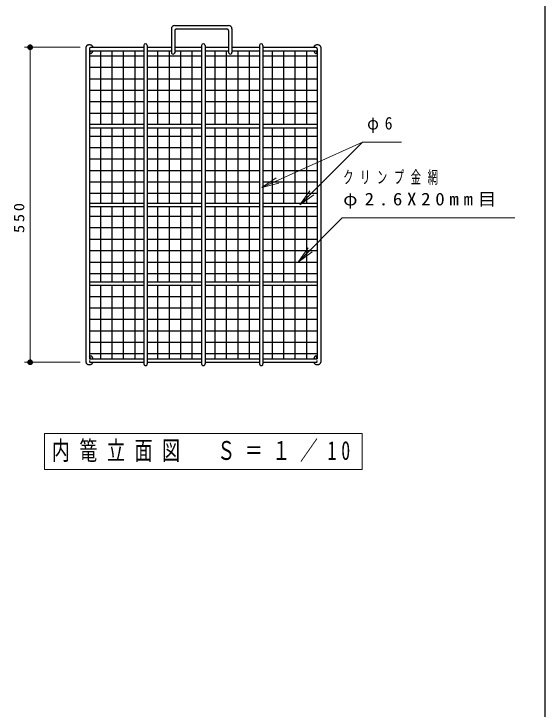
# Model space of a CAD drawing. Units: millimetres on the paper, scale 1:10. Extents: x -365 to 12, y -47 to 257.
# Drawn here: x -92.9 to 0, y 54.8 to 176.2 of the extents above; entities that cross this region are included whole.
import ezdxf

# ---------------------------------------------------------------- set-up
doc = ezdxf.new("R2010")
doc.units = ezdxf.units.MM
doc.layers.add('LY_1', color=7, linetype='Continuous', lineweight=13)
doc.layers.add('LY_2', color=7, linetype='Continuous', lineweight=13)
doc.styles.add('ＭＳ ゴシック', font='')
doc.styles.get('ＭＳ ゴシック').set_extended_font_data('MS Gothic')

# ---------------------------------------------------------------- blocks, each defined once
blk = doc.blocks.new('filled_dot')
at = {"color": 0, "linetype": 'Continuous', "lineweight": -2, "const_width": 1.25}
blk.add_lwpolyline([(-0.625, 0, 1), (0.625, 0, 1)], format="xyb", close=True, dxfattribs=at)

msp = doc.modelspace()

# ---------------------------------------------------------------- linework, layer by layer
at = {"layer": 'LY_1', "color": 3, "lineweight": 25}
for p, q in [((-64.738, 174.171), (-55.338, 174.171)), ((-65.338, 173.571), (-65.338, 169.471)), ((-64.738, 173.271), (-64.738, 169.317)), ((-64.438, 173.571), (-55.638, 173.571)), ((-55.338, 173.271), (-55.338, 169.471)), ((-54.738, 173.571), (-54.738, 169.471)), ((-80.26, 170.371), (-80.26, 115.371)), ((-79.66, 170.071), (-79.66, 115.971)), ((-79.36, 170.371), (-70.149, 170.371)), ((-70.149, 170.671), (-70.149, 115.071)), ((-69.549, 170.671), (-69.549, 115.071)), ((-69.549, 170.371), (-65.338, 170.371)), ((-64.738, 170.371), (-60.038, 170.371)), ((-60.038, 170.671), (-60.038, 115.071)), ((-59.438, 170.671), (-59.438, 115.071)), ((-59.438, 170.371), (-55.338, 170.371)), ((-54.738, 170.371), (-49.927, 170.371)), ((-49.927, 170.671), (-49.927, 115.071)), ((-49.327, 170.671), (-49.327, 115.071)), ((-49.327, 170.371), (-40.117, 170.371)), ((-39.817, 170.071), (-39.817, 115.971)), ((-39.217, 170.371), (-39.217, 115.371)), ((-79.66, 169.771), (-70.149, 169.771)), ((-79.66, 169.471), (-79.413, 169.225)), ((-79.66, 168.871), (-70.149, 168.871)), ((-77.738, 169.771), (-77.738, 156.921)), ((-75.738, 169.771), (-75.738, 156.921)), ((-73.738, 169.771), (-73.738, 156.921)), ((-71.738, 169.771), (-71.738, 156.921)), ((-69.549, 169.771), (-65.338, 169.771)), ((-69.549, 168.871), (-60.038, 168.871)), ((-67.738, 169.771), (-67.738, 156.921)), ((-65.738, 169.771), (-65.738, 156.921)), ((-64.738, 169.771), (-60.038, 169.771)), ((-63.738, 169.771), (-63.738, 156.921)), ((-61.738, 169.771), (-61.738, 156.921)), ((-59.438, 169.771), (-55.338, 169.771)), ((-59.438, 168.871), (-49.927, 168.871)), ((-57.738, 169.771), (-57.738, 156.921)), ((-55.738, 169.771), (-55.738, 156.921)), ((-54.738, 169.771), (-49.927, 169.771)), ((-53.738, 169.771), (-53.738, 156.921)), ((-51.738, 169.771), (-51.738, 156.921)), ((-49.327, 169.771), (-39.817, 169.771)), ((-49.327, 168.871), (-39.817, 168.871)), ((-47.738, 169.771), (-47.738, 156.921)), ((-45.738, 169.771), (-45.738, 156.921)), ((-43.738, 169.771), (-43.738, 156.921)), ((-41.738, 169.771), (-41.738, 156.921)), ((-39.817, 169.472), (-40.064, 169.225)), ((-79.66, 166.871), (-70.149, 166.871)), ((-69.549, 166.871), (-60.038, 166.871)), ((-59.438, 166.871), (-49.927, 166.871)), ((-49.327, 166.871), (-39.817, 166.871)), ((-79.66, 164.871), (-70.149, 164.871)), ((-69.549, 164.871), (-60.038, 164.871)), ((-59.438, 164.871), (-49.927, 164.871)), ((-49.327, 164.871), (-39.817, 164.871)), ((-79.66, 162.871), (-70.149, 162.871)), ((-69.549, 162.871), (-60.038, 162.871)), ((-59.438, 162.871), (-49.927, 162.871)), ((-49.327, 162.871), (-39.817, 162.871)), ((-79.66, 160.871), (-70.149, 160.871)), ((-69.549, 160.871), (-60.038, 160.871)), ((-59.438, 160.871), (-49.927, 160.871)), ((-49.327, 160.871), (-39.817, 160.871)), ((-79.66, 158.871), (-70.149, 158.871)), ((-69.549, 158.871), (-60.038, 158.871)), ((-59.438, 158.871), (-49.927, 158.871)), ((-49.327, 158.871), (-39.817, 158.871)), ((-79.66, 156.921), (-70.149, 156.921)), ((-69.549, 156.921), (-60.038, 156.921)), ((-59.438, 156.921), (-49.927, 156.921)), ((-49.327, 156.921), (-39.817, 156.921)), ((-79.66, 156.321), (-70.149, 156.321)), ((-77.738, 156.321), (-77.738, 143.171)), ((-75.738, 156.321), (-75.738, 143.171)), ((-73.738, 156.321), (-73.738, 143.171)), ((-71.738, 156.321), (-71.738, 143.171)), ((-69.549, 156.321), (-60.038, 156.321)), ((-67.738, 156.321), (-67.738, 143.171)), ((-65.738, 156.321), (-65.738, 143.171)), ((-63.738, 156.321), (-63.738, 143.171)), ((-61.738, 156.321), (-61.738, 143.171)), ((-59.438, 156.321), (-49.927, 156.321)), ((-57.738, 156.321), (-57.738, 143.171)), ((-55.738, 156.321), (-55.738, 143.171)), ((-53.738, 156.321), (-53.738, 143.171)), ((-51.738, 156.321), (-51.738, 143.171)), ((-49.327, 156.321), (-39.817, 156.321)), ((-47.738, 156.321), (-47.738, 143.171)), ((-45.738, 156.321), (-45.738, 143.171)), ((-43.738, 156.321), (-43.738, 143.171)), ((-41.738, 156.321), (-41.738, 143.171)), ((-79.66, 154.871), (-70.149, 154.871)), ((-69.549, 154.871), (-60.038, 154.871)), ((-59.438, 154.871), (-49.927, 154.871)), ((-49.327, 154.871), (-39.817, 154.871)), ((-79.66, 152.871), (-70.149, 152.871)), ((-69.549, 152.871), (-60.038, 152.871)), ((-59.438, 152.871), (-49.927, 152.871)), ((-49.327, 152.871), (-39.817, 152.871)), ((-79.66, 150.871), (-70.149, 150.871)), ((-69.549, 150.871), (-60.038, 150.871)), ((-59.438, 150.871), (-49.927, 150.871)), ((-49.327, 150.871), (-39.817, 150.871)), ((-79.66, 148.871), (-70.149, 148.871)), ((-69.549, 148.871), (-60.038, 148.871)), ((-59.438, 148.871), (-49.927, 148.871)), ((-49.327, 148.871), (-39.817, 148.871)), ((-79.66, 146.871), (-70.149, 146.871)), ((-69.549, 146.871), (-60.038, 146.871)), ((-59.438, 146.871), (-49.927, 146.871)), ((-49.327, 146.871), (-39.817, 146.871)), ((-79.66, 144.871), (-70.149, 144.871)), ((-69.549, 144.871), (-60.038, 144.871)), ((-59.438, 144.871), (-49.927, 144.871)), ((-49.327, 144.871), (-39.817, 144.871)), ((-79.66, 143.171), (-70.149, 143.171)), ((-79.66, 142.571), (-70.149, 142.571)), ((-77.738, 142.571), (-77.738, 129.421)), ((-75.738, 142.571), (-75.738, 129.421)), ((-73.738, 142.571), (-73.738, 129.421)), ((-71.738, 142.571), (-71.738, 129.421)), ((-69.549, 143.171), (-60.038, 143.171)), ((-69.549, 142.571), (-60.038, 142.571)), ((-67.738, 142.571), (-67.738, 129.421)), ((-65.738, 142.571), (-65.738, 129.421)), ((-63.738, 142.571), (-63.738, 129.421)), ((-61.738, 142.571), (-61.738, 129.421)), ((-59.438, 143.171), (-49.927, 143.171)), ((-59.438, 142.571), (-49.927, 142.571)), ((-57.738, 142.571), (-57.738, 129.421)), ((-55.738, 142.571), (-55.738, 129.421)), ((-53.738, 142.571), (-53.738, 129.421)), ((-51.738, 142.571), (-51.738, 129.421)), ((-49.327, 143.171), (-39.817, 143.171)), ((-49.327, 142.571), (-39.817, 142.571)), ((-47.738, 142.571), (-47.738, 129.421)), ((-45.738, 142.571), (-45.738, 129.421)), ((-43.738, 142.571), (-43.738, 129.421)), ((-41.738, 142.571), (-41.738, 129.421)), ((-79.66, 140.871), (-70.149, 140.871)), ((-69.549, 140.871), (-60.038, 140.871)), ((-59.438, 140.871), (-49.927, 140.871)), ((-49.327, 140.871), (-39.817, 140.871)), ((-79.66, 138.871), (-70.149, 138.871)), ((-69.549, 138.871), (-60.038, 138.871)), ((-59.438, 138.871), (-49.927, 138.871)), ((-49.327, 138.871), (-39.817, 138.871)), ((-79.66, 136.871), (-70.149, 136.871)), ((-69.549, 136.871), (-60.038, 136.871)), ((-59.438, 136.871), (-49.927, 136.871)), ((-49.327, 136.871), (-39.817, 136.871)), ((-79.66, 134.871), (-70.149, 134.871)), ((-69.549, 134.871), (-60.038, 134.871)), ((-59.438, 134.871), (-49.927, 134.871)), ((-49.327, 134.871), (-39.817, 134.871)), ((-79.66, 132.871), (-70.149, 132.871)), ((-69.549, 132.871), (-60.038, 132.871)), ((-59.438, 132.871), (-49.927, 132.871)), ((-49.327, 132.871), (-39.817, 132.871)), ((-79.66, 130.871), (-70.149, 130.871)), ((-69.549, 130.871), (-60.038, 130.871)), ((-59.438, 130.871), (-49.927, 130.871)), ((-49.327, 130.871), (-39.817, 130.871)), ((-79.66, 129.421), (-70.149, 129.421)), ((-79.66, 128.821), (-70.149, 128.821)), ((-77.738, 128.821), (-77.738, 115.971)), ((-75.738, 128.821), (-75.738, 115.971)), ((-73.738, 128.821), (-73.738, 115.971)), ((-71.738, 128.821), (-71.738, 115.971)), ((-69.549, 129.421), (-60.038, 129.421)), ((-69.549, 128.821), (-60.038, 128.821)), ((-67.738, 128.821), (-67.738, 115.971)), ((-65.738, 128.821), (-65.738, 115.971)), ((-63.738, 128.821), (-63.738, 115.971)), ((-61.738, 128.821), (-61.738, 115.971)), ((-59.438, 129.421), (-49.927, 129.421)), ((-59.438, 128.821), (-49.927, 128.821)), ((-57.738, 128.821), (-57.738, 115.971)), ((-55.738, 128.821), (-55.738, 115.971)), ((-53.738, 128.821), (-53.738, 115.971)), ((-51.738, 128.821), (-51.738, 115.971)), ((-49.327, 129.421), (-39.817, 129.421)), ((-49.327, 128.821), (-39.817, 128.821)), ((-47.738, 128.821), (-47.738, 115.971)), ((-45.738, 128.821), (-45.738, 115.971)), ((-43.738, 128.821), (-43.738, 115.971)), ((-41.738, 128.821), (-41.738, 115.971)), ((-79.66, 126.871), (-70.149, 126.871)), ((-69.549, 126.871), (-60.038, 126.871)), ((-59.438, 126.871), (-49.927, 126.871)), ((-49.327, 126.871), (-39.817, 126.871)), ((-79.66, 124.871), (-70.149, 124.871)), ((-69.549, 124.871), (-60.038, 124.871)), ((-59.438, 124.871), (-49.927, 124.871)), ((-49.327, 124.871), (-39.817, 124.871)), ((-79.66, 122.871), (-70.149, 122.871)), ((-69.549, 122.871), (-60.038, 122.871)), ((-59.438, 122.871), (-49.927, 122.871)), ((-49.327, 122.871), (-39.817, 122.871)), ((-79.66, 120.871), (-70.149, 120.871)), ((-69.549, 120.871), (-60.038, 120.871)), ((-59.438, 120.871), (-49.927, 120.871)), ((-49.327, 120.871), (-39.817, 120.871)), ((-79.66, 118.871), (-70.149, 118.871)), ((-69.549, 118.871), (-60.038, 118.871)), ((-59.438, 118.871), (-49.927, 118.871)), ((-49.327, 118.871), (-39.817, 118.871)), ((-79.66, 116.871), (-70.149, 116.871)), ((-69.549, 116.871), (-60.038, 116.871)), ((-59.438, 116.871), (-49.927, 116.871)), ((-49.327, 116.871), (-39.817, 116.871)), ((-79.66, 116.272), (-79.413, 116.518)), ((-79.66, 115.971), (-70.149, 115.971)), ((-79.66, 115.371), (-70.149, 115.371)), ((-79.36, 115.371), (-70.149, 115.371)), ((-69.549, 115.971), (-60.038, 115.971)), ((-69.549, 115.371), (-60.038, 115.371)), ((-69.549, 115.371), (-60.038, 115.371)), ((-59.438, 115.971), (-49.927, 115.971)), ((-59.438, 115.371), (-49.927, 115.371)), ((-59.438, 115.371), (-49.927, 115.371)), ((-49.327, 115.971), (-39.817, 115.971)), ((-49.327, 115.371), (-40.117, 115.371)), ((-49.327, 115.371), (-39.817, 115.371)), ((-39.817, 116.271), (-40.064, 116.518))]:
    msp.add_line(p, q, dxfattribs=at)
at = {"layer": 'LY_1'}
for p, q in [((-81.26, 170.371), (-91.02, 170.371)), ((-90.02, 115.371), (-90.02, 170.371)), ((-49.514, 145.885), (-31.92, 153.81)), ((-49.514, 145.885), (-46.984, 147.573)), ((-49.514, 145.885), (-46.779, 147.117)), ((-46.573, 146.661), (-49.514, 145.885)), ((-42.895, 142.835), (-41.127, 145.31)), ((-42.895, 142.835), (-40.773, 144.956)), ((-40.42, 144.603), (-42.895, 142.835)), ((-43.173, 132.871), (-41.405, 135.346)), ((-43.173, 132.871), (-41.051, 134.993)), ((-40.698, 134.639), (-43.173, 132.871)), ((-81.26, 115.371), (-91.02, 115.371)), ((-31.988, 102.921), (-87.488, 102.921)), ((-87.488, 102.921), (-87.488, 96.621)), ((-31.988, 96.621), (-31.988, 102.921)), ((-87.488, 96.621), (-31.988, 96.621))]:
    msp.add_line(p, q, dxfattribs=at)
at = {"layer": 'LY_1', "color": 3, "lineweight": 25}
for points in [[(-79.06, 170.371), (-79.065, 170.427), (-79.08, 170.481), (-79.105, 170.534), (-79.14, 170.584), (-79.184, 170.63), (-79.235, 170.671), (-79.294, 170.708), (-79.36, 170.739), (-79.43, 170.763), (-79.504, 170.781), (-79.581, 170.792), (-79.66, 170.796), (-79.738, 170.792), (-79.815, 170.781), (-79.889, 170.763), (-79.96, 170.739), (-80.025, 170.708), (-80.084, 170.671), (-80.136, 170.63), (-80.179, 170.584), (-80.214, 170.534), (-80.239, 170.481), (-80.254, 170.427), (-80.26, 170.371)], [(-39.217, 170.371), (-39.223, 170.432), (-39.241, 170.491), (-39.271, 170.548), (-39.312, 170.601), (-39.363, 170.649), (-39.424, 170.692), (-39.492, 170.728), (-39.567, 170.757), (-39.648, 170.779), (-39.731, 170.791), (-39.817, 170.796), (-39.902, 170.791), (-39.986, 170.779), (-40.066, 170.757), (-40.141, 170.728), (-40.21, 170.692), (-40.27, 170.649), (-40.321, 170.601), (-40.362, 170.548), (-40.392, 170.491), (-40.411, 170.432), (-40.417, 170.371)], [(-79.66, 169.471), (-79.626, 169.475), (-79.594, 169.486), (-79.563, 169.504), (-79.535, 169.529), (-79.51, 169.559), (-79.488, 169.595), (-79.471, 169.635), (-79.458, 169.679), (-79.45, 169.725), (-79.447, 169.771)], [(-40.029, 169.771), (-40.027, 169.736), (-40.023, 169.701), (-40.016, 169.668), (-40.006, 169.635), (-39.993, 169.605), (-39.978, 169.577), (-39.961, 169.551), (-39.941, 169.529), (-39.92, 169.51), (-39.898, 169.494), (-39.874, 169.483), (-39.85, 169.475), (-39.833, 169.472), (-39.817, 169.471)], [(-80.26, 115.371), (-80.253, 115.311), (-80.235, 115.252), (-80.205, 115.195), (-80.164, 115.142), (-80.113, 115.094), (-80.052, 115.051), (-79.984, 115.015), (-79.909, 114.986), (-79.829, 114.964), (-79.745, 114.951), (-79.66, 114.947), (-79.574, 114.951), (-79.491, 114.964), (-79.41, 114.986), (-79.335, 115.015), (-79.267, 115.051), (-79.206, 115.094), (-79.155, 115.142), (-79.114, 115.195), (-79.084, 115.252), (-79.066, 115.311), (-79.06, 115.371)], [(-79.447, 115.971), (-79.449, 116.007), (-79.453, 116.041), (-79.461, 116.075), (-79.471, 116.108), (-79.483, 116.138), (-79.498, 116.166), (-79.516, 116.192), (-79.535, 116.214), (-79.556, 116.233), (-79.578, 116.249), (-79.602, 116.26), (-79.626, 116.268), (-79.643, 116.27), (-79.66, 116.271)], [(-40.417, 115.371), (-40.411, 115.311), (-40.392, 115.252), (-40.362, 115.195), (-40.321, 115.142), (-40.27, 115.094), (-40.21, 115.051), (-40.141, 115.015), (-40.066, 114.986), (-39.986, 114.964), (-39.902, 114.951), (-39.817, 114.947), (-39.731, 114.951), (-39.648, 114.964), (-39.567, 114.986), (-39.492, 115.015), (-39.424, 115.051), (-39.363, 115.094), (-39.312, 115.142), (-39.271, 115.195), (-39.241, 115.252), (-39.223, 115.311), (-39.217, 115.371)], [(-39.817, 116.271), (-39.85, 116.268), (-39.882, 116.257), (-39.913, 116.239), (-39.941, 116.214), (-39.967, 116.184), (-39.988, 116.148), (-40.006, 116.108), (-40.018, 116.064), (-40.026, 116.018), (-40.029, 115.971)]]:
    msp.add_lwpolyline(points, dxfattribs=at)
at = {"layer": 'LY_1'}
for points in [[(-42.895, 142.835), (-31.92, 153.81), (-25.103, 153.81)], [(-43.173, 132.871), (-35.484, 140.56), (-5.295, 140.56)]]:
    msp.add_lwpolyline(points, dxfattribs=at)
at = {"layer": 'LY_1', "color": 3, "lineweight": 25}
for centre, radius, start, end in [((-64.738, 173.571), 0.6, 89.99998, 179.99996), ((-55.338, 173.571), 0.6, 0, 89.99998), ((-64.438, 173.271), 0.3, 89.99998, 179.99996), ((-55.638, 173.271), 0.3, 0, 89.99998), ((-79.36, 170.071), 0.3, 89.99993, 179.99996), ((-69.849, 170.671), 0.3, 0, 179.99996), ((-59.738, 170.671), 0.3, 0, 179.99996), ((-49.627, 170.671), 0.3, 0, 179.99996), ((-40.117, 170.071), 0.3, 359.99995, 89.99998), ((-79.66, 169.771), 0.6, 294.29539, 359.99995), ((-65.038, 169.471), 0.3, 179.99998, 0.00001), ((-55.038, 169.471), 0.3, 179.99998, 0.00001), ((-39.817, 169.771), 0.6, 179.99998, 245.70453), ((-79.36, 115.671), 0.3, 179.99996, 270), ((-79.66, 115.971), 0.6, 0, 65.70455), ((-39.817, 115.971), 0.6, 114.29541, 179.99996), ((-40.117, 115.671), 0.3, 269.99996, 0), ((-69.849, 115.071), 0.3, 179.99998, 0.00001), ((-59.738, 115.071), 0.3, 179.99998, 0.00001), ((-49.627, 115.071), 0.3, 179.99996, 0.00001)]:
    msp.add_arc(centre, radius, start, end, dxfattribs=at)
at = {"layer": 'LY_2', "color": 20, "lineweight": 25}
msp.add_line((0, 0), (0, 257), dxfattribs=at)

# ---------------------------------------------------------------- block references
at = {"layer": 'LY_1', "xscale": 0.4, "yscale": 0.4}
for p, rotation in [((-90.02, 170.371), 270), ((-90.02, 115.371), 90)]:
    msp.add_blockref('filled_dot', p, dxfattribs=dict(at, rotation=rotation))

# ---------------------------------------------------------------- texts
at = {"layer": 'LY_1', "style": 'ＭＳ ゴシック'}
for s, insert, char_height, attachment_point in [('\\T1.5;\\W0.9;φ6', (-31.103, 156.81), 2.199, 4), ('\\T1.64;\\W0.6;クリンプ金網', (-35.295, 147.56), 2.199, 4), ('\\T1.5;\\W1.1;φ2.6X20mm目', (-35.295, 143.56), 2.199, 4), ('\\T1.53;\\W0.7;内篭立面図\u3000Ｓ＝１／10', (-59.738, 99.771), 3.299, 5)]:
    msp.add_mtext(s, dxfattribs=dict(at, insert=insert, char_height=char_height, attachment_point=attachment_point))
at = {"layer": 'LY_1', "insert": (-91.02, 140.787), "char_height": 1.833, "attachment_point": 8, "rotation": 90, "style": 'ＭＳ ゴシック'}
msp.add_mtext('\\T1.33;\\W1.15;550', dxfattribs=at)

doc.saveas('drawing.dxf')
